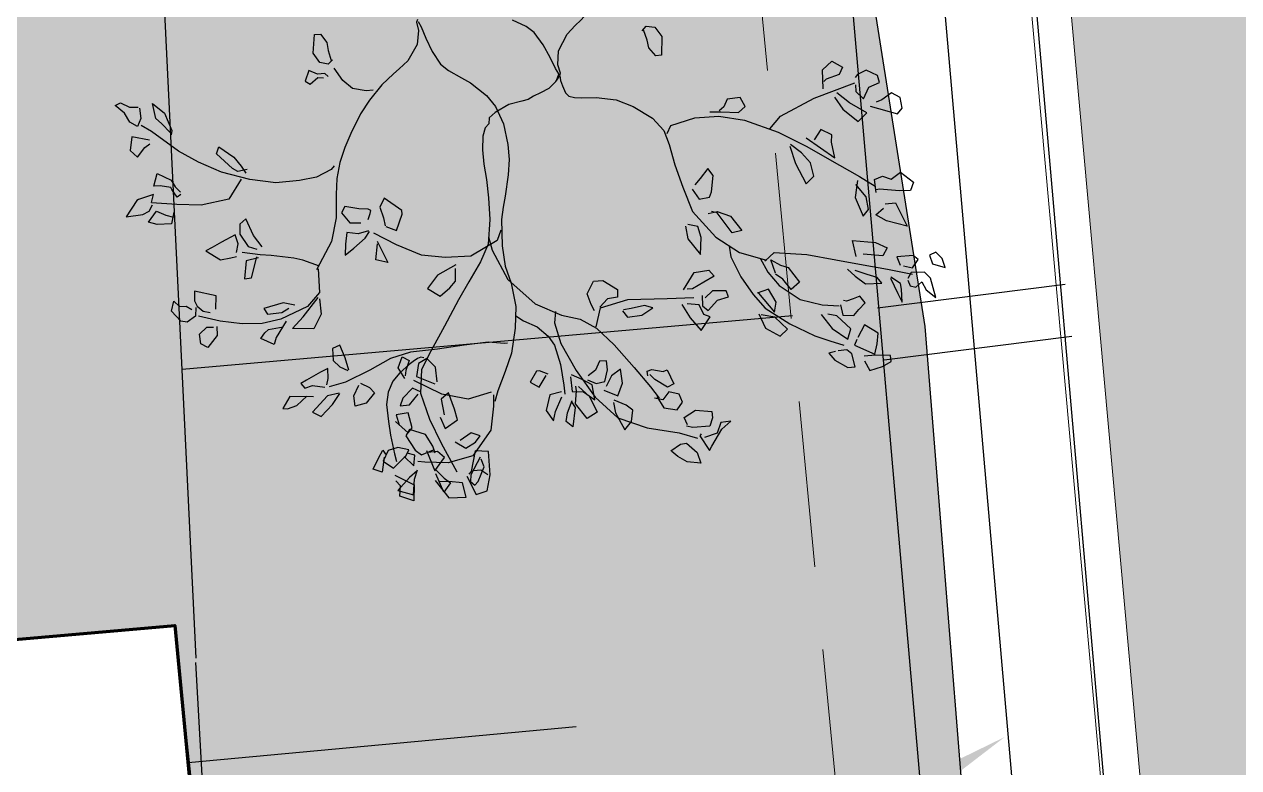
# Model space of a CAD drawing. Header units: millimetres. Extents: x 5637 to 6048, y 3385 to 3927.
# Drawn here: x 5695.834 to 5700.475, y 3706.274 to 3709.114 of the extents above; entities that cross this region are included whole.
import ezdxf

# ---------------------------------------------------------------- set-up
doc = ezdxf.new("R2010")
doc.units = ezdxf.units.MM
doc.linetypes.add('HIDDEN', pattern=[9.525, 6.35, -3.175])
doc.layers.add('dr', color=7, linetype='Continuous', lineweight=30, true_color=0x424d8a)
for name, color, linetype, lineweight in [('ground 1', 7, 'Continuous', 30), ('hatch', 253, 'Continuous', 13), ('project gr', 250, 'Continuous', 30), ('trees new', 7, 'Continuous', 20), ('wall', 7, 'Continuous', 80)]:
    doc.layers.add(name, color=color, linetype=linetype, lineweight=lineweight)
doc.layers.add('plants1', color=7, linetype='Continuous', true_color=0x89ee5d)
pattern_1 = [(45, (2816.3681, -1263.7476), (-0.70710678, 0.70710678), [])]

# ---------------------------------------------------------------- blocks, each defined once
blk = doc.blocks.new('0124')
at = {"color": 92, "linetype": 'Continuous'}
for p, q in [((2622.7052, 4778.3133), (2622.7116, 4778.4028)), ((2622.7116, 4778.4028), (2622.7393, 4778.4042)), ((2622.7393, 4778.4042), (2622.7708, 4778.364)), ((2624.2768, 4778.4205), (2624.2961, 4778.4422)), ((2624.2997, 4778.3758), (2624.2827, 4778.424)), ((2624.2961, 4778.4422), (2624.3373, 4778.4367)), ((2624.3373, 4778.4367), (2624.3707, 4778.3929)), ((2622.7708, 4778.364), (2622.777, 4778.3266)), ((2624.3079, 4778.3388), (2624.2997, 4778.3758)), ((2624.3707, 4778.3929), (2624.3692, 4778.3033)), ((2622.7361, 4778.2678), (2622.7052, 4778.3133)), ((2622.777, 4778.3266), (2622.7913, 4778.2775)), ((2624.3416, 4778.3003), (2624.3079, 4778.3388)), ((2624.3692, 4778.3033), (2624.3416, 4778.3003)), ((2622.6834, 4778.2302), (2622.6662, 4778.1787)), ((2622.7251, 4778.2132), (2622.6834, 4778.2302)), ((2622.777, 4778.2601), (2622.7361, 4778.2678)), ((2622.7974, 4778.2807), (2622.777, 4778.2601)), ((2625.138, 4778.2338), (2625.182, 4778.2754)), ((2625.1411, 4778.1424), (2625.138, 4778.2338)), ((2625.182, 4778.2754), (2625.2341, 4778.2457)), ((2625.2341, 4778.2457), (2625.2179, 4778.2109)), ((2625.3467, 4778.2323), (2625.3048, 4778.2111)), ((2625.401, 4778.207), (2625.3467, 4778.2323)), ((2622.6662, 4778.1787), (2622.6911, 4778.1644)), ((2622.6911, 4778.1644), (2622.7271, 4778.197)), ((2622.7607, 4778.2168), (2622.7251, 4778.2132)), ((2622.7271, 4778.197), (2622.7544, 4778.1954)), ((2622.7761, 4778.2021), (2622.7607, 4778.2168)), ((2625.1552, 4778.1887), (2625.1441, 4778.178)), ((2625.2179, 4778.2109), (2625.1552, 4778.1887)), ((2625.3048, 4778.2111), (2625.2936, 4778.1966)), ((2625.3589, 4778.1501), (2625.4094, 4778.173)), ((2625.4094, 4778.173), (2625.401, 4778.207)), ((2625.2666, 4778.0757), (2625.2061, 4778.1233)), ((2625.2953, 4778.1615), (2625.2972, 4778.1302)), ((2625.2972, 4778.1302), (2625.333, 4778.0954)), ((2625.333, 4778.0954), (2625.3589, 4778.1501)), ((2625.4679, 4778.124), (2625.4215, 4778.0909)), ((2625.5091, 4778.101), (2625.4679, 4778.124)), ((2621.7588, 4778.0634), (2621.7849, 4778.0765)), ((2621.804, 4778.0269), (2621.7588, 4778.0634)), ((2621.7849, 4778.0765), (2621.8271, 4778.0549)), ((2621.8271, 4778.0549), (2621.8689, 4778.0555)), ((2621.9373, 4778.0721), (2621.9948, 4778.0266)), ((2621.9538, 4778.0007), (2621.9373, 4778.0721)), ((2624.6665, 4778.0568), (2624.6437, 4778.0384)), ((2624.6829, 4778.0939), (2624.6665, 4778.0568)), ((2624.7438, 4778.1018), (2624.6829, 4778.0939)), ((2624.7367, 4778.0299), (2624.7687, 4778.0585)), ((2624.7687, 4778.0585), (2624.7438, 4778.1018)), ((2625.1946, 4778.1035), (2625.2346, 4778.0456)), ((2625.3489, 4778.0275), (2625.2666, 4778.0757)), ((2625.3659, 4778.0607), (2625.496, 4778.0227)), ((2625.4215, 4778.0909), (2625.3944, 4778.0796)), ((2625.5184, 4778.0503), (2625.5091, 4778.101)), ((2621.8285, 4777.9836), (2621.804, 4778.0269)), ((2621.8817, 4778.0013), (2621.8659, 4777.9626)), ((2621.8759, 4778.0501), (2621.8817, 4778.0013)), ((2621.9806, 4777.977), (2621.9538, 4778.0007)), ((2621.9948, 4778.0266), (2622.0299, 4777.9431)), ((2624.5999, 4778.0334), (2624.6519, 4778.0334)), ((2624.6519, 4778.0334), (2624.7367, 4778.0299)), ((2625.2346, 4778.0456), (2625.3087, 4777.9872)), ((2625.3087, 4777.9872), (2625.3489, 4778.0275)), ((2625.496, 4778.0227), (2625.5184, 4778.0503)), ((2621.8659, 4777.9626), (2621.8285, 4777.9836)), ((2622.0239, 4777.9323), (2621.9806, 4777.977)), ((2622.0299, 4777.9431), (2622.0257, 4777.923)), ((2625.1298, 4777.949), (2625.0976, 4777.9)), ((2625.1821, 4777.9232), (2625.1298, 4777.949)), ((2621.8385, 4777.9137), (2621.8311, 4777.8481)), ((2621.9231, 4777.898), (2621.8385, 4777.9137)), ((2621.9002, 4777.8631), (2621.9248, 4777.8794)), ((2625.0594, 4777.9091), (2625.1964, 4777.8128)), ((2625.181, 4777.8875), (2625.1821, 4777.9232)), ((2625.1964, 4777.8128), (2625.181, 4777.8875)), ((2621.8311, 4777.8481), (2621.8655, 4777.8166)), ((2621.8655, 4777.8166), (2621.9002, 4777.8631)), ((2622.2432, 4777.8325), (2622.2546, 4777.8663)), ((2622.3196, 4777.7618), (2622.2432, 4777.8325)), ((2622.2546, 4777.8663), (2622.325, 4777.817)), ((2624.9815, 4777.8695), (2625.0088, 4777.7865)), ((2625.0372, 4777.8366), (2624.9848, 4777.8769)), ((2625.0808, 4777.7899), (2625.0372, 4777.8366)), ((2622.3446, 4777.7475), (2622.3196, 4777.7618)), ((2622.325, 4777.817), (2622.3609, 4777.774)), ((2622.3609, 4777.774), (2622.3827, 4777.7401)), ((2622.8043, 4777.7751), (2622.7909, 4777.7575)), ((2624.5897, 4777.7616), (2624.5539, 4777.715)), ((2624.6161, 4777.7296), (2624.5897, 4777.7616)), ((2625.0088, 4777.7865), (2625.0606, 4777.6884)), ((2625.0968, 4777.7258), (2625.0808, 4777.7899)), ((2621.9428, 4777.6786), (2621.96, 4777.7378)), ((2621.96, 4777.7378), (2622.0266, 4777.7058)), ((2622.0266, 4777.7058), (2622.0458, 4777.6746)), ((2622.3894, 4777.7577), (2622.3446, 4777.7475)), ((2624.5539, 4777.715), (2624.5275, 4777.6839)), ((2624.6068, 4777.6511), (2624.6161, 4777.7296)), ((2625.0606, 4777.6884), (2625.0968, 4777.7258)), ((2625.3044, 4777.7045), (2625.294, 4777.6237)), ((2625.386, 4777.7096), (2625.4237, 4777.7249)), ((2625.3937, 4777.6475), (2625.386, 4777.7096)), ((2625.4237, 4777.7249), (2625.4664, 4777.711)), ((2625.4664, 4777.711), (2625.5108, 4777.7441)), ((2625.5108, 4777.7441), (2625.5723, 4777.6972)), ((2621.9733, 4777.6798), (2621.9428, 4777.6786)), ((2622.0245, 4777.6709), (2621.9733, 4777.6798)), ((2622.0292, 4777.6619), (2622.0245, 4777.6709)), ((2622.0543, 4777.6247), (2622.0292, 4777.6619)), ((2622.0458, 4777.6746), (2622.0714, 4777.6495)), ((2624.515, 4777.6641), (2624.549, 4777.6164)), ((2624.5987, 4777.6257), (2624.6068, 4777.6511)), ((2625.3471, 4777.6267), (2625.2976, 4777.6851)), ((2625.4107, 4777.664), (2625.3935, 4777.6605)), ((2625.5057, 4777.6562), (2625.4107, 4777.664)), ((2625.5577, 4777.6577), (2625.5057, 4777.6562)), ((2625.5723, 4777.6972), (2625.5577, 4777.6577)), ((2621.8618, 4777.6091), (2621.8112, 4777.5316)), ((2621.8709, 4777.6142), (2621.8618, 4777.6091)), ((2621.9419, 4777.6375), (2621.8709, 4777.6142)), ((2621.9205, 4777.5581), (2621.9373, 4777.5891)), ((2621.932, 4777.6004), (2621.9419, 4777.6375)), ((2622.072, 4777.6379), (2622.0543, 4777.6247)), ((2623.0441, 4777.6212), (2623.023, 4777.5778)), ((2623.1285, 4777.5619), (2623.0441, 4777.6212)), ((2624.549, 4777.6164), (2624.5987, 4777.6257)), ((2625.294, 4777.6237), (2625.3322, 4777.534)), ((2625.3577, 4777.5667), (2625.3471, 4777.6267)), ((2625.4368, 4777.594), (2625.4862, 4777.5987)), ((2625.4862, 4777.5987), (2625.5421, 4777.4874)), ((2621.8112, 4777.5316), (2621.8913, 4777.5431)), ((2621.8913, 4777.5431), (2621.9205, 4777.5581)), ((2621.9183, 4777.5056), (2621.9557, 4777.5587)), ((2621.9557, 4777.5587), (2622.001, 4777.5398)), ((2622.001, 4777.5398), (2622.0379, 4777.5302)), ((2622.0386, 4777.5531), (2622.0276, 4777.4985)), ((2622.8562, 4777.5807), (2622.8395, 4777.5505)), ((2622.8395, 4777.5505), (2622.8797, 4777.5031)), ((2622.9233, 4777.5692), (2622.8562, 4777.5807)), ((2622.9678, 4777.568), (2622.9233, 4777.5692)), ((2622.9804, 4777.562), (2622.9678, 4777.568)), ((2622.9678, 4777.5183), (2622.9778, 4777.5478)), ((2622.9778, 4777.5478), (2622.9804, 4777.562)), ((2623.023, 4777.5778), (2623.04, 4777.5269)), ((2623.1024, 4777.4663), (2623.1303, 4777.5449)), ((2623.1303, 4777.5449), (2623.1285, 4777.5619)), ((2624.5913, 4777.5478), (2624.6353, 4777.5566)), ((2624.6349, 4777.5498), (2624.6079, 4777.5567)), ((2624.7059, 4777.4558), (2624.6349, 4777.5498)), ((2624.6353, 4777.5566), (2624.6983, 4777.5354)), ((2624.6983, 4777.5354), (2624.7529, 4777.4668)), ((2625.3322, 4777.534), (2625.3577, 4777.5667)), ((2625.3931, 4777.5418), (2625.4289, 4777.5724)), ((2625.4443, 4777.5122), (2625.3931, 4777.5418)), ((2621.9588, 4777.4941), (2621.9183, 4777.5056)), ((2622.0276, 4777.4985), (2621.9588, 4777.4941)), ((2622.3825, 4777.5216), (2622.3539, 4777.4958)), ((2622.3539, 4777.4958), (2622.3552, 4777.449)), ((2622.4189, 4777.4417), (2622.3825, 4777.5216)), ((2622.8797, 4777.5031), (2622.9318, 4777.5025)), ((2623.04, 4777.5269), (2623.0488, 4777.4877)), ((2623.0523, 4777.485), (2623.1024, 4777.4663)), ((2624.4828, 4777.4864), (2624.4944, 4777.4256)), ((2624.5423, 4777.4845), (2624.4947, 4777.4956)), ((2624.5581, 4777.4326), (2624.5423, 4777.4845)), ((2625.5421, 4777.4874), (2625.4443, 4777.5122)), ((2622.332, 4777.4455), (2622.2673, 4777.4108)), ((2622.3471, 4777.4025), (2622.332, 4777.4455)), ((2622.3552, 4777.449), (2622.394, 4777.3895)), ((2622.4613, 4777.3887), (2622.4189, 4777.4417)), ((2622.8659, 4777.4573), (2622.8586, 4777.4016)), ((2622.9201, 4777.4496), (2622.8659, 4777.4573)), ((2622.8992, 4777.3824), (2622.953, 4777.4298)), ((2622.9683, 4777.4648), (2622.9201, 4777.4496)), ((2622.953, 4777.4298), (2622.9736, 4777.4611)), ((2623.1021, 4777.397), (2622.9947, 4777.454)), ((2623.0101, 4777.4149), (2623.0622, 4777.3134)), ((2623.583, 4777.4189), (2623.4577, 4777.3438)), ((2623.601, 4777.468), (2623.583, 4777.4189)), ((2624.4944, 4777.4256), (2624.5543, 4777.3521)), ((2624.5543, 4777.3521), (2624.5581, 4777.4326)), ((2624.7529, 4777.4668), (2624.7059, 4777.4558)), ((2625.2811, 4777.4191), (2625.391, 4777.4081)), ((2625.2983, 4777.3427), (2625.2811, 4777.4191)), ((2622.2226, 4777.3854), (2622.1924, 4777.3697)), ((2622.1924, 4777.3697), (2622.2614, 4777.3259)), ((2622.2673, 4777.4108), (2622.2226, 4777.3854)), ((2622.3386, 4777.3615), (2622.3471, 4777.4025)), ((2622.394, 4777.3895), (2622.4353, 4777.3772)), ((2622.8586, 4777.4016), (2622.8583, 4777.3489)), ((2622.8583, 4777.3489), (2622.8992, 4777.3824)), ((2623.0038, 4777.3262), (2623.0126, 4777.4031)), ((2623.2219, 4777.3487), (2623.1021, 4777.397)), ((2625.391, 4777.4081), (2625.4471, 4777.3835)), ((2625.4471, 4777.3835), (2625.426, 4777.3444)), ((2625.6793, 4777.3622), (2625.6482, 4777.3481)), ((2625.7096, 4777.3323), (2625.6793, 4777.3622)), ((2622.2614, 4777.3259), (2622.311, 4777.3363)), ((2622.311, 4777.3363), (2622.3382, 4777.3416)), ((2622.3852, 4777.321), (2622.3764, 4777.2349)), ((2622.4438, 4777.3349), (2622.3852, 4777.321)), ((2622.4103, 4777.2409), (2622.4359, 4777.3404)), ((2623.0622, 4777.3134), (2623.0038, 4777.3262)), ((2623.3346, 4777.3377), (2623.2219, 4777.3487)), ((2623.3856, 4777.3026), (2623.2993, 4777.2535)), ((2623.4577, 4777.3438), (2623.3346, 4777.3377)), ((2624.8911, 4777.3263), (2624.9368, 4777.3)), ((2624.9138, 4777.2626), (2624.8911, 4777.3263)), ((2624.9368, 4777.3), (2624.9739, 4777.2887)), ((2625.426, 4777.3444), (2625.332, 4777.3537)), ((2625.5706, 4777.3466), (2625.4928, 4777.3397)), ((2625.4928, 4777.3397), (2625.5094, 4777.3007)), ((2625.5253, 4777.2982), (2625.5672, 4777.2882)), ((2625.5672, 4777.2882), (2625.5941, 4777.3269)), ((2625.5941, 4777.3269), (2625.5706, 4777.3466)), ((2625.6482, 4777.3481), (2625.6628, 4777.3077)), ((2625.6637, 4777.3069), (2625.7242, 4777.2896)), ((2625.7242, 4777.2896), (2625.7096, 4777.3323)), ((2622.3764, 4777.2349), (2622.4103, 4777.2409)), ((2623.2993, 4777.2535), (2623.2511, 4777.1887)), ((2623.3843, 4777.2248), (2623.3854, 4777.2842)), ((2624.4745, 4777.1826), (2624.5246, 4777.2649)), ((2624.5246, 4777.2649), (2624.5953, 4777.2767)), ((2624.621, 4777.2478), (2624.5702, 4777.2196)), ((2624.5953, 4777.2767), (2624.621, 4777.2478)), ((2624.949, 4777.2339), (2624.9135, 4777.258)), ((2624.9739, 4777.2887), (2625.0274, 4777.2187)), ((2625.2579, 4777.282), (2625.2937, 4777.2487)), ((2625.2937, 4777.2487), (2625.3425, 4777.2108)), ((2625.3509, 4777.256), (2625.2943, 4777.2745)), ((2625.3982, 4777.2418), (2625.3509, 4777.256)), ((2625.4212, 4777.2146), (2625.3982, 4777.2418)), ((2625.5108, 4777.2124), (2625.4635, 4777.244)), ((2625.5621, 4777.2649), (2625.5453, 4777.2362)), ((2625.6255, 4777.2665), (2625.5621, 4777.2649)), ((2625.6532, 4777.239), (2625.6255, 4777.2665)), ((2625.6789, 4777.1462), (2625.6532, 4777.239)), ((2623.2511, 4777.1887), (2623.3115, 4777.152)), ((2623.3115, 4777.152), (2623.3578, 4777.1919)), ((2623.3578, 4777.1919), (2623.3843, 4777.2248)), ((2624.0132, 4777.1632), (2624.0432, 4777.2239)), ((2624.0432, 4777.2239), (2624.0878, 4777.2266)), ((2624.0878, 4777.2266), (2624.1591, 4777.1851)), ((2624.1591, 4777.1851), (2624.1578, 4777.1479)), ((2624.5163, 4777.187), (2624.4916, 4777.1854)), ((2624.5702, 4777.2196), (2624.5163, 4777.187)), ((2624.88, 4777.1862), (2624.826, 4777.1666)), ((2624.916, 4777.1232), (2624.88, 4777.1862)), ((2624.9885, 4777.1837), (2624.949, 4777.2339)), ((2625.0274, 4777.2187), (2624.9885, 4777.1837)), ((2625.3425, 4777.2108), (2625.4212, 4777.2146)), ((2625.4632, 4777.238), (2625.4977, 4777.1652)), ((2625.5158, 4777.1854), (2625.5108, 4777.2124)), ((2625.5189, 4777.1244), (2625.5158, 4777.1854)), ((2625.5449, 4777.2294), (2625.5565, 4777.2013)), ((2625.5565, 4777.2013), (2625.5835, 4777.1952)), ((2625.5835, 4777.1952), (2625.6125, 4777.2216)), ((2625.6125, 4777.2216), (2625.6329, 4777.1832)), ((2625.6329, 4777.1832), (2625.6789, 4777.1462)), ((2622.0276, 4777.0812), (2622.0395, 4777.128)), ((2622.0395, 4777.128), (2622.0661, 4777.1028)), ((2622.1371, 4777.1757), (2622.1376, 4777.1306)), ((2622.2418, 4777.1539), (2622.1371, 4777.1757)), ((2622.1376, 4777.1306), (2622.1499, 4777.1047)), ((2622.2394, 4777.0907), (2622.2418, 4777.1539)), ((2622.7355, 4777.1704), (2622.6776, 4777.104)), ((2622.7349, 4777.1405), (2622.7426, 4777.0663)), ((2624.033, 4777.1134), (2624.0132, 4777.1632)), ((2624.1111, 4777.14), (2624.0738, 4777.1004)), ((2624.1578, 4777.1479), (2624.1111, 4777.14)), ((2624.5636, 4777.1561), (2624.5645, 4777.1058)), ((2624.6121, 4777.1776), (2624.5781, 4777.1446)), ((2624.5915, 4777.0837), (2624.6369, 4777.1328)), ((2624.6773, 4777.1776), (2624.6121, 4777.1776)), ((2624.6369, 4777.1328), (2624.6889, 4777.1495)), ((2624.6889, 4777.1495), (2624.6773, 4777.1776)), ((2624.8317, 4777.167), (2624.9085, 4777.0765)), ((2624.9085, 4777.0765), (2624.916, 4777.1232)), ((2625.2518, 4777.1294), (2625.2378, 4777.1318)), ((2625.2836, 4777.1397), (2625.2518, 4777.1294)), ((2625.3155, 4777.1523), (2625.2836, 4777.1397)), ((2625.342, 4777.1203), (2625.3155, 4777.1523)), ((2625.4977, 4777.1652), (2625.5189, 4777.1244)), ((2622.0733, 4777.0324), (2622.0276, 4777.0812)), ((2622.0661, 4777.1028), (2622.0976, 4777.1046)), ((2622.0976, 4777.1046), (2622.1244, 4777.0893)), ((2622.1444, 4777.0985), (2622.1425, 4777.0567)), ((2622.1499, 4777.1047), (2622.1795, 4777.0815)), ((2622.1795, 4777.0815), (2622.2119, 4777.0747)), ((2622.5609, 4777.1213), (2622.4686, 4777.0944)), ((2622.4686, 4777.0944), (2622.4864, 4777.0672)), ((2622.4864, 4777.0672), (2622.5556, 4777.0746)), ((2622.5556, 4777.0746), (2622.5883, 4777.0953)), ((2622.7426, 4777.0663), (2622.7072, 4776.9969)), ((2624.0491, 4777.0828), (2624.033, 4777.1134)), ((2624.1824, 4777.0833), (2624.207, 4777.0515)), ((2624.2245, 4777.093), (2624.1873, 4777.0869)), ((2624.2868, 4777.1076), (2624.2245, 4777.093)), ((2624.2746, 4777.0612), (2624.3277, 4777.0969)), ((2624.3277, 4777.0969), (2624.2868, 4777.1076)), ((2624.4666, 4777.1123), (2624.5063, 4777.0491)), ((2624.5487, 4777.1113), (2624.4914, 4777.1162)), ((2624.5705, 4777.0644), (2624.5487, 4777.1113)), ((2624.5645, 4777.1058), (2624.5915, 4777.0837)), ((2624.8344, 4777.0687), (2624.8653, 4776.9999)), ((2625.1318, 4777.0649), (2625.1836, 4776.998)), ((2625.2061, 4777.0591), (2625.1631, 4777.0669)), ((2625.2233, 4777.1106), (2625.2355, 4777.0619)), ((2625.2874, 4777.0604), (2625.3109, 4777.0894)), ((2625.3109, 4777.0894), (2625.342, 4777.1203)), ((2622.1033, 4777.029), (2622.0733, 4777.0324)), ((2622.1425, 4777.0567), (2622.1033, 4777.029)), ((2622.2452, 4777.0083), (2622.2459, 4776.9646)), ((2622.5765, 4777.0332), (2622.5287, 4776.9553)), ((2622.6067, 4776.9984), (2622.6567, 4777.0539)), ((2624.207, 4777.0515), (2624.2746, 4777.0612)), ((2624.5063, 4777.0491), (2624.5576, 4776.9883)), ((2624.5576, 4776.9883), (2624.602, 4777.0534)), ((2624.602, 4777.0534), (2624.5705, 4777.0644)), ((2624.91, 4777.0529), (2624.8454, 4777.0635)), ((2624.9699, 4776.9953), (2624.91, 4777.0529)), ((2625.2732, 4776.9958), (2625.2061, 4777.0591)), ((2625.2355, 4777.0619), (2625.2874, 4777.0604)), ((2625.3387, 4777.0163), (2625.3068, 4776.955)), ((2625.4034, 4776.976), (2625.3387, 4777.0163)), ((2622.1622, 4776.9718), (2622.1972, 4777.0038)), ((2622.1683, 4776.9245), (2622.1622, 4776.9718)), ((2622.1972, 4777.0038), (2622.2287, 4777.0048)), ((2622.2459, 4776.9646), (2622.2014, 4776.907)), ((2622.4541, 4776.9508), (2622.4733, 4776.9769)), ((2622.5192, 4776.922), (2622.4541, 4776.9508)), ((2622.4733, 4776.9769), (2622.4913, 4776.994)), ((2622.4913, 4776.994), (2622.5611, 4777.0067)), ((2622.5287, 4776.9553), (2622.5192, 4776.922)), ((2622.7072, 4776.9969), (2622.6067, 4776.9984)), ((2624.8653, 4776.9999), (2624.9358, 4776.9608)), ((2624.9358, 4776.9608), (2624.9699, 4776.9953)), ((2625.1836, 4776.998), (2625.2591, 4776.9472)), ((2625.2591, 4776.9472), (2625.2732, 4776.9958)), ((2625.3986, 4776.9253), (2625.4034, 4776.976)), ((2622.2014, 4776.907), (2622.1683, 4776.9245)), ((2622.8321, 4776.9185), (2622.7971, 4776.9034)), ((2622.7971, 4776.9034), (2622.8009, 4776.8448)), ((2622.8583, 4776.8574), (2622.8321, 4776.9185)), ((2623.6334, 4776.9275), (2623.6181, 4776.9265)), ((2625.2542, 4776.8965), (2625.2133, 4776.8913)), ((2625.2776, 4776.8769), (2625.2542, 4776.8965)), ((2625.3015, 4776.9462), (2625.2914, 4776.9179)), ((2625.2914, 4776.9179), (2625.3881, 4776.8757)), ((2625.3881, 4776.8757), (2625.3986, 4776.9253)), ((2622.8009, 4776.8448), (2622.8316, 4776.8146)), ((2622.8745, 4776.799), (2622.8583, 4776.8574)), ((2623.1112, 4776.8102), (2623.1305, 4776.8631)), ((2623.1305, 4776.8631), (2623.1636, 4776.8456)), ((2623.1636, 4776.8456), (2623.1468, 4776.7978)), ((2623.2482, 4776.8543), (2623.2075, 4776.8306)), ((2623.2891, 4776.8137), (2623.2482, 4776.8543)), ((2624.0718, 4776.8418), (2624.0542, 4776.7995)), ((2624.106, 4776.8444), (2624.0718, 4776.8418)), ((2624.111, 4776.8007), (2624.106, 4776.8444)), ((2625.1999, 4776.889), (2625.1673, 4776.881)), ((2625.1673, 4776.881), (2625.1974, 4776.8466)), ((2625.1974, 4776.8466), (2625.2587, 4776.8125)), ((2625.2938, 4776.8143), (2625.2776, 4776.8769)), ((2625.3916, 4776.8709), (2625.3365, 4776.8658)), ((2625.339, 4776.8444), (2625.3637, 4776.798)), ((2625.4624, 4776.8698), (2625.3916, 4776.8709)), ((2625.4243, 4776.8165), (2625.4654, 4776.8408)), ((2625.4654, 4776.8408), (2625.4624, 4776.8698)), ((2622.7405, 4776.7898), (2622.6725, 4776.7509)), ((2622.7748, 4776.8073), (2622.7405, 4776.7898)), ((2622.7769, 4776.7589), (2622.7748, 4776.8073)), ((2622.8316, 4776.8146), (2622.8705, 4776.7972)), ((2623.1425, 4776.7601), (2623.1112, 4776.8102)), ((2623.1468, 4776.7978), (2623.1447, 4776.7713)), ((2623.2075, 4776.8306), (2623.1986, 4776.769)), ((2623.2964, 4776.7441), (2623.2891, 4776.8137)), ((2623.771, 4776.794), (2623.7413, 4776.7415)), ((2623.7854, 4776.7954), (2623.771, 4776.794)), ((2623.8273, 4776.7799), (2623.7854, 4776.7954)), ((2623.9896, 4776.7545), (2623.938, 4776.7765)), ((2624.0542, 4776.7995), (2624.0186, 4776.7719)), ((2624.0983, 4776.7452), (2624.111, 4776.8007)), ((2624.1735, 4776.8039), (2624.1301, 4776.7715)), ((2624.1819, 4776.7365), (2624.1735, 4776.8039)), ((2624.2996, 4776.795), (2624.3218, 4776.8021)), ((2624.3039, 4776.7719), (2624.2996, 4776.795)), ((2624.337, 4776.7548), (2624.3129, 4776.779)), ((2624.3218, 4776.8021), (2624.3769, 4776.792)), ((2624.3769, 4776.792), (2624.3963, 4776.8)), ((2624.3963, 4776.8), (2624.4274, 4776.7342)), ((2625.2587, 4776.8125), (2625.2938, 4776.8143)), ((2625.3637, 4776.798), (2625.4243, 4776.8165)), ((2622.6725, 4776.7509), (2622.6451, 4776.7357)), ((2622.6451, 4776.7357), (2622.6644, 4776.7136)), ((2622.6644, 4776.7136), (2622.7019, 4776.7254)), ((2622.7019, 4776.7254), (2622.7608, 4776.7179)), ((2622.7706, 4776.729), (2622.7769, 4776.7589)), ((2622.8986, 4776.677), (2622.9224, 4776.7278)), ((2622.931, 4776.7368), (2622.9743, 4776.7165)), ((2623.1986, 4776.769), (2623.2856, 4776.7331)), ((2623.7413, 4776.7415), (2623.7842, 4776.7183)), ((2623.7842, 4776.7183), (2623.8181, 4776.7741)), ((2623.9341, 4776.767), (2623.9423, 4776.6972)), ((2623.9624, 4776.6999), (2623.959, 4776.7229)), ((2623.9722, 4776.7214), (2624.0251, 4776.6734)), ((2624.0379, 4776.7284), (2623.9896, 4776.7545)), ((2624.0156, 4776.7523), (2624.0562, 4776.7362)), ((2624.0498, 4776.6582), (2624.0379, 4776.7284)), ((2624.0562, 4776.7362), (2624.0983, 4776.7452)), ((2624.1301, 4776.7715), (2624.1045, 4776.7212)), ((2624.1604, 4776.6761), (2624.1819, 4776.7365)), ((2624.3972, 4776.7185), (2624.337, 4776.7548)), ((2624.4274, 4776.7342), (2624.3972, 4776.7185)), ((2622.5925, 4776.6737), (2622.5603, 4776.6162)), ((2622.7071, 4776.6713), (2622.5925, 4776.6737)), ((2622.6274, 4776.6299), (2622.6751, 4776.6742)), ((2622.7732, 4776.6768), (2622.7017, 4776.5985)), ((2622.8296, 4776.6887), (2622.7732, 4776.6768)), ((2622.797, 4776.6358), (2622.8323, 4776.6869)), ((2622.9052, 4776.6266), (2622.8986, 4776.677)), ((2622.9978, 4776.6902), (2622.9582, 4776.6419)), ((2622.9743, 4776.7165), (2622.9978, 4776.6902)), ((2623.1327, 4776.6656), (2623.1209, 4776.6288)), ((2623.1788, 4776.7124), (2623.1327, 4776.6656)), ((2623.165, 4776.6329), (2623.206, 4776.684)), ((2623.2214, 4776.6945), (2623.1788, 4776.7124)), ((2623.3505, 4776.6901), (2623.3157, 4776.6602)), ((2623.3157, 4776.6602), (2623.3302, 4776.5856)), ((2623.38, 4776.6131), (2623.3505, 4776.6901)), ((2623.836, 4776.6811), (2623.8171, 4776.6068)), ((2623.8909, 4776.6962), (2623.836, 4776.6811)), ((2623.8621, 4776.6017), (2623.8928, 4776.6715)), ((2623.9423, 4776.6972), (2623.9961, 4776.6949)), ((2623.9578, 4776.6378), (2623.9624, 4776.6999)), ((2623.9961, 4776.6949), (2624.0498, 4776.6582)), ((2624.0251, 4776.6734), (2624.0614, 4776.599)), ((2624.0931, 4776.7044), (2624.1604, 4776.6761)), ((2624.3747, 4776.6575), (2624.3346, 4776.6659)), ((2624.3463, 4776.6728), (2624.3801, 4776.6199)), ((2624.4034, 4776.6953), (2624.3747, 4776.6575)), ((2624.4528, 4776.6848), (2624.4034, 4776.6953)), ((2624.4686, 4776.6466), (2624.4528, 4776.6848)), ((2622.5603, 4776.6162), (2622.5829, 4776.6144)), ((2622.5829, 4776.6144), (2622.6274, 4776.6299)), ((2622.743, 4776.5785), (2622.797, 4776.6358)), ((2622.9582, 4776.6419), (2622.9052, 4776.6266)), ((2623.1209, 4776.6288), (2623.165, 4776.6329)), ((2623.395, 4776.5612), (2623.38, 4776.6131)), ((2623.8171, 4776.6068), (2623.8523, 4776.5577)), ((2623.8523, 4776.5577), (2623.8621, 4776.6017)), ((2623.9203, 4776.5958), (2623.942, 4776.6537)), ((2623.9385, 4776.648), (2623.9563, 4776.6207)), ((2623.9563, 4776.6207), (2623.9449, 4776.5288)), ((2624.0143, 4776.569), (2623.9578, 4776.6378)), ((2624.1397, 4776.6454), (2624.149, 4776.5946)), ((2624.2004, 4776.6327), (2624.1422, 4776.6559)), ((2624.231, 4776.6073), (2624.2004, 4776.6327)), ((2624.2251, 4776.5544), (2624.231, 4776.6073)), ((2624.3801, 4776.6199), (2624.4428, 4776.6101)), ((2624.4428, 4776.6101), (2624.4686, 4776.6466)), ((2624.4774, 4776.5723), (2624.5305, 4776.608)), ((2624.5305, 4776.608), (2624.6086, 4776.6019)), ((2624.6086, 4776.6019), (2624.6125, 4776.5712)), ((2622.7017, 4776.5985), (2622.743, 4776.5785)), ((2623.0988, 4776.5543), (2623.159, 4776.5005)), ((2623.1588, 4776.5949), (2623.1007, 4776.5861)), ((2623.1007, 4776.5861), (2623.1148, 4776.5373)), ((2623.1782, 4776.523), (2623.1588, 4776.5949)), ((2623.3116, 4776.5745), (2623.3359, 4776.5206)), ((2623.3359, 4776.5206), (2623.395, 4776.5612)), ((2623.9126, 4776.5539), (2623.9203, 4776.5958)), ((2623.9449, 4776.5288), (2623.9126, 4776.5539)), ((2624.0614, 4776.599), (2624.0143, 4776.569)), ((2624.149, 4776.5946), (2624.1934, 4776.5137)), ((2624.1934, 4776.5137), (2624.2251, 4776.5544)), ((2624.4924, 4776.538), (2624.4774, 4776.5723)), ((2624.6125, 4776.5712), (2624.5997, 4776.5309)), ((2624.6528, 4776.5491), (2624.6346, 4776.4977)), ((2624.7004, 4776.5562), (2624.6528, 4776.5491)), ((2624.6575, 4776.5176), (2624.7004, 4776.5562)), ((2623.1649, 4776.5152), (2623.1473, 4776.4859)), ((2623.1473, 4776.4859), (2623.1917, 4776.4166)), ((2623.159, 4776.5005), (2623.1782, 4776.523)), ((2623.241, 4776.4913), (2623.1649, 4776.5152)), ((2623.2765, 4776.4368), (2623.241, 4776.4913)), ((2623.4594, 4776.4996), (2623.4063, 4776.464)), ((2623.5029, 4776.4849), (2623.4594, 4776.4996)), ((2623.4804, 4776.4558), (2623.5029, 4776.4849)), ((2624.5191, 4776.525), (2624.4883, 4776.5314)), ((2624.5997, 4776.5309), (2624.5191, 4776.525)), ((2624.5589, 4776.4953), (2624.5517, 4776.485)), ((2624.5517, 4776.485), (2624.5977, 4776.4162)), ((2624.6346, 4776.4977), (2624.5739, 4776.4769)), ((2624.6084, 4776.4368), (2624.6575, 4776.5176)), ((2623.1096, 4776.4298), (2623.0624, 4776.4153)), ((2623.1615, 4776.4185), (2623.1096, 4776.4298)), ((2623.2869, 4776.4027), (2623.2765, 4776.4368)), ((2623.3832, 4776.4569), (2623.4342, 4776.4258)), ((2623.4342, 4776.4258), (2623.4804, 4776.4558)), ((2624.4134, 4776.414), (2624.4597, 4776.4463)), ((2624.4597, 4776.4463), (2624.4882, 4776.45)), ((2624.4882, 4776.45), (2624.5395, 4776.4066)), ((2624.5977, 4776.4162), (2624.6084, 4776.4368)), ((2622.9919, 4776.3262), (2623.0168, 4776.3795)), ((2623.0168, 4776.3795), (2623.0378, 4776.4163)), ((2623.0435, 4776.3841), (2623.0345, 4776.3115)), ((2623.0378, 4776.4163), (2623.0509, 4776.3973)), ((2623.0624, 4776.4153), (2623.0386, 4776.3645)), ((2623.088, 4776.3314), (2623.1394, 4776.3828)), ((2623.1401, 4776.3875), (2623.1855, 4776.3415)), ((2623.144, 4776.3815), (2623.1615, 4776.4185)), ((2623.1904, 4776.3929), (2623.1532, 4776.402)), ((2623.1855, 4776.3415), (2623.1904, 4776.3929)), ((2623.1917, 4776.4166), (2623.2223, 4776.394)), ((2623.2223, 4776.394), (2623.2802, 4776.4188)), ((2623.2465, 4776.4147), (2623.2853, 4776.3181)), ((2623.2992, 4776.4109), (2623.2507, 4776.4054)), ((2623.2853, 4776.3181), (2623.3325, 4776.3823)), ((2623.3325, 4776.3823), (2623.2992, 4776.4109)), ((2623.5022, 4776.3843), (2623.4573, 4776.2985)), ((2623.478, 4776.4141), (2623.4599, 4776.3155)), ((2623.542, 4776.4111), (2623.478, 4776.4141)), ((2623.5216, 4776.3378), (2623.5067, 4776.3739)), ((2623.5506, 4776.2988), (2623.542, 4776.4111)), ((2624.4467, 4776.387), (2624.4178, 4776.41)), ((2624.4906, 4776.3616), (2624.4467, 4776.387)), ((2624.5395, 4776.4066), (2624.5573, 4776.3546)), ((2623.0345, 4776.3115), (2622.9919, 4776.3262)), ((2623.0386, 4776.3645), (2623.088, 4776.3314)), ((2623.2022, 4776.3176), (2623.1655, 4776.2866)), ((2623.1882, 4776.2779), (2623.2038, 4776.3228)), ((2623.2919, 4776.3211), (2623.3303, 4776.2839)), ((2623.4599, 4776.3155), (2623.4488, 4776.3032)), ((2623.4706, 4776.3202), (2623.5057, 4776.3235)), ((2623.4937, 4776.2676), (2623.5216, 4776.3378)), ((2623.5057, 4776.3235), (2623.5384, 4776.3003)), ((2624.5573, 4776.3546), (2624.4906, 4776.3616)), ((2623.0951, 4776.2981), (2623.1878, 4776.2508)), ((2623.1223, 4776.2463), (2623.0992, 4776.2712)), ((2623.1655, 4776.2866), (2623.1091, 4776.225)), ((2623.1835, 4776.2035), (2623.1882, 4776.2779)), ((2623.2873, 4776.2724), (2623.3533, 4776.1894)), ((2623.3292, 4776.216), (2623.29, 4776.3045)), ((2623.3532, 4776.2678), (2623.303, 4776.2654)), ((2623.36, 4776.2606), (2623.3292, 4776.216)), ((2623.3303, 4776.2839), (2623.36, 4776.2606)), ((2623.418, 4776.2617), (2623.3532, 4776.2678)), ((2623.4357, 4776.1922), (2623.418, 4776.2617)), ((2623.4387, 4776.2924), (2623.4827, 4776.2046)), ((2623.4573, 4776.2985), (2623.4556, 4776.2666)), ((2623.4556, 4776.2666), (2623.4774, 4776.2495)), ((2623.4774, 4776.2495), (2623.4937, 4776.2676)), ((2623.5358, 4776.2236), (2623.5506, 4776.2988)), ((2623.1091, 4776.225), (2623.1835, 4776.2035)), ((2623.1185, 4776.1978), (2623.1223, 4776.2463)), ((2623.1852, 4776.1749), (2623.1185, 4776.1978)), ((2623.1878, 4776.2508), (2623.1852, 4776.1749)), ((2623.4827, 4776.2046), (2623.5358, 4776.2236)), ((2623.3533, 4776.1894), (2623.4357, 4776.1922))]:
    blk.add_line(p, q, dxfattribs=at)
at = {"color": 33, "linetype": 'Continuous'}
for p, q in [((2622.847, 4778.1833), (2622.8052, 4778.2408)), ((2622.8929, 4778.1444), (2622.847, 4778.1833)), ((2622.9572, 4778.1333), (2622.8929, 4778.1444)), ((2622.9908, 4778.1371), (2622.9572, 4778.1333)), ((2624.5283, 4778.004), (2624.6422, 4778.0119)), ((2624.6422, 4778.0119), (2624.7649, 4777.9938)), ((2624.7649, 4777.9938), (2624.9259, 4777.9362)), ((2621.9317, 4777.9394), (2621.8836, 4777.9677)), ((2622.0614, 4777.8452), (2621.9317, 4777.9394)), ((2624.3954, 4777.9292), (2624.4138, 4777.9681)), ((2624.9259, 4777.9362), (2625.0636, 4777.8673)), ((2622.157, 4777.7923), (2622.0614, 4777.8452)), ((2625.0636, 4777.8673), (2625.1714, 4777.8055)), ((2625.1714, 4777.8055), (2625.314, 4777.7236)), ((2625.314, 4777.7236), (2625.3888, 4777.6783)), ((2623.5426, 4777.4358), (2623.5597, 4777.373)), ((2624.6917, 4777.3911), (2624.7001, 4777.3407)), ((2624.8624, 4777.3203), (2624.9073, 4777.3612)), ((2624.9073, 4777.3612), (2625.0636, 4777.3521)), ((2624.7001, 4777.3407), (2624.7474, 4777.2452)), ((2625.0636, 4777.3521), (2625.2019, 4777.3258)), ((2625.2019, 4777.3258), (2625.3319, 4777.3027)), ((2625.3319, 4777.3027), (2625.4488, 4777.2822)), ((2622.7283, 4777.2826), (2622.7355, 4777.1704)), ((2624.7474, 4777.2452), (2624.8067, 4777.1609)), ((2625.4488, 4777.2822), (2625.5682, 4777.2571)), ((2622.6567, 4777.0539), (2622.728, 4777.1466)), ((2624.8067, 4777.1609), (2624.8643, 4777.0948)), ((2622.6776, 4777.104), (2622.551, 4777.0426)), ((2622.6164, 4777.1089), (2622.5609, 4777.1213)), ((2624.8643, 4777.0948), (2624.9818, 4777.0207)), ((2622.2603, 4777.0328), (2622.1576, 4777.0564)), ((2622.3652, 4777.02), (2622.2603, 4777.0328)), ((2622.4603, 4777.0219), (2622.3652, 4777.02)), ((2622.551, 4777.0426), (2622.4603, 4777.0219)), ((2623.9797, 4777.0422), (2624.0575, 4777.0004)), ((2624.9818, 4777.0207), (2625.1012, 4776.9628)), ((2624.0575, 4777.0004), (2624.1426, 4776.9209)), ((2625.1012, 4776.9628), (2625.1736, 4776.9395)), ((2623.298, 4776.9), (2623.17, 4776.8845)), ((2623.4255, 4776.9193), (2623.298, 4776.9)), ((2623.5401, 4776.9336), (2623.4255, 4776.9193)), ((2623.6181, 4776.9265), (2623.5401, 4776.9336)), ((2623.8878, 4776.9258), (2623.9615, 4776.797)), ((2624.1426, 4776.9209), (2624.2383, 4776.8126)), ((2625.1736, 4776.9395), (2625.2404, 4776.9192)), ((2623.0744, 4776.8543), (2622.9752, 4776.7998)), ((2623.17, 4776.8845), (2623.0744, 4776.8543)), ((2622.9752, 4776.7998), (2622.8594, 4776.7418)), ((2623.9615, 4776.797), (2624.0523, 4776.6699)), ((2624.2383, 4776.8126), (2624.316, 4776.7199)), ((2622.8594, 4776.7418), (2622.7819, 4776.7196)), ((2624.316, 4776.7199), (2624.3572, 4776.6657)), ((2624.0523, 4776.6699), (2624.1599, 4776.5718)), ((2624.1599, 4776.5718), (2624.3007, 4776.5236)), ((2624.3007, 4776.5236), (2624.4533, 4776.4992)), ((2624.4533, 4776.4992), (2624.5406, 4776.4741))]:
    blk.add_line(p, q, dxfattribs=at)
at = {"color": 222, "linetype": 'Continuous', "lineweight": 30}
for p, q in [((2624.4138, 4777.9681), (2624.5283, 4778.004)), ((2622.2674, 4777.745), (2622.157, 4777.7923)), ((2622.402, 4777.7096), (2622.2674, 4777.745)), ((2622.5265, 4777.6945), (2622.402, 4777.7096)), ((2622.6398, 4777.7053), (2622.5265, 4777.6945)), ((2622.7214, 4777.7216), (2622.6398, 4777.7053)), ((2622.7909, 4777.7575), (2622.7214, 4777.7216)), ((2623.5597, 4777.373), (2623.6346, 4777.2323)), ((2623.6346, 4777.2323), (2623.7658, 4777.1165)), ((2623.7658, 4777.1165), (2623.8911, 4777.0619)), ((2623.8628, 4777.079), (2623.8578, 4777.0257)), ((2623.8578, 4777.0257), (2623.8878, 4776.9258)), ((2623.8911, 4777.0619), (2623.9797, 4777.0422))]:
    blk.add_line(p, q, dxfattribs=at)
for points in [[(2623.8783, 4778.2139), (2623.8628, 4778.2393), (2623.8375, 4778.2926), (2623.8033, 4778.3537), (2623.7605, 4778.4125), (2623.7215, 4778.4412), (2623.6572, 4778.4713)], [(2623.8825, 4778.2055), (2623.8861, 4778.218), (2623.8742, 4778.2568), (2623.8772, 4778.3239), (2623.9178, 4778.4042), (2623.957, 4778.4446), (2623.9831, 4778.4712), (2624.0346, 4778.5264), (2624.09, 4778.6022), (2624.1289, 4778.6699), (2624.1705, 4778.7665), (2624.1953, 4778.835), (2624.2147, 4778.9083), (2624.2258, 4778.984), (2624.2246, 4779.0604), (2624.2189, 4779.1725), (2624.2341, 4779.287), (2624.2979, 4779.425)], [(2623.2029, 4778.4738), (2623.1987, 4778.4615), (2623.2084, 4778.422), (2623.2017, 4778.3552), (2623.1568, 4778.2773), (2623.1154, 4778.2391), (2623.0879, 4778.2139), (2623.0335, 4778.1617), (2622.974, 4778.089), (2622.9314, 4778.0236), (2622.8846, 4777.9294), (2622.8561, 4777.8624), (2622.8326, 4777.7902), (2622.8175, 4777.7152), (2622.8145, 4777.6389), (2622.814, 4777.5266), (2622.7925, 4777.4131), (2622.7212, 4777.2788)], [(2623.8783, 4778.2139), (2623.875, 4778.2059), (2623.8639, 4778.1784), (2623.8307, 4778.144), (2623.7908, 4778.1236), (2623.7568, 4778.1083), (2623.7313, 4778.0926), (2623.7016, 4778.0843), (2623.6401, 4778.0679), (2623.5746, 4778.0291), (2623.5457, 4778.0035), (2623.5431, 4777.9764), (2623.5268, 4777.9565), (2623.516, 4777.9162), (2623.5131, 4777.8519), (2623.5204, 4777.7824), (2623.5322, 4777.7099), (2623.5422, 4777.6221), (2623.5493, 4777.5181), (2623.5406, 4777.4014), (2623.5044, 4777.3163), (2623.4478, 4777.2206), (2623.3993, 4777.1344), (2623.3315, 4777.0093), (2623.2668, 4776.8895), (2623.2229, 4776.8021), (2623.2182, 4776.6898), (2623.261, 4776.5655), (2623.3166, 4776.4505), (2623.3908, 4776.3135)], [(2623.8639, 4778.1784), (2623.8825, 4778.2055), (2623.8859, 4778.1826), (2623.8957, 4778.1565), (2623.9107, 4778.1229), (2623.9259, 4778.1075), (2623.9539, 4778.1013), (2623.986, 4778.1004), (2624.0569, 4778.1017), (2624.1526, 4778.0906), (2624.2339, 4778.0586), (2624.3261, 4778.0032), (2624.3802, 4777.9437), (2624.4047, 4777.8777), (2624.432, 4777.7798), (2624.4702, 4777.6731), (2624.5172, 4777.5567), (2624.629, 4777.4339), (2624.7419, 4777.3609), (2624.8702, 4777.3252)], [(2622.3603, 4777.7107), (2622.3021, 4777.616), (2622.1697, 4777.5872), (2622.0533, 4777.5905), (2621.9327, 4777.5987)]]:
    blk.add_lwpolyline(points, dxfattribs=at)
at = {"color": 33, "linetype": 'Continuous'}
for points in [[(2623.2067, 4778.4651), (2623.2208, 4778.4389), (2623.243, 4778.3843), (2623.2738, 4778.3215), (2623.3134, 4778.2603), (2623.3507, 4778.2296), (2623.4133, 4778.196), (2623.4562, 4778.172), (2623.5328, 4778.1112), (2623.5752, 4778.0589), (2623.6142, 4777.9759), (2623.6352, 4777.8768), (2623.6413, 4777.8058), (2623.6358, 4777.7325), (2623.6224, 4777.6308), (2623.6126, 4777.5781), (2623.6048, 4777.5187), (2623.6076, 4777.3933), (2623.6222, 4777.2958), (2623.6509, 4777.2149), (2623.6725, 4777.1038), (2623.6692, 4777.0001), (2623.6527, 4776.8806), (2623.6218, 4776.7928), (2623.5876, 4776.7009), (2623.5722, 4776.6488)], [(2624.8862, 4777.9522), (2624.937, 4778.0128), (2625.0988, 4778.0978), (2625.293, 4778.1709)], [(2622.7345, 4777.2956), (2622.6553, 4777.3247), (2622.6116, 4777.3333), (2622.5041, 4777.3474), (2622.4522, 4777.3506), (2622.3651, 4777.3605)], [(2624.8405, 4777.3334), (2624.8762, 4777.2667), (2624.9311, 4777.2036), (2625.0311, 4777.1368), (2625.1364, 4777.1116), (2625.2174, 4777.1068)], [(2624.056, 4777.0059), (2624.0774, 4777.0973), (2624.2072, 4777.137), (2624.3955, 4777.1414), (2624.5233, 4777.1457)], [(2623.673, 4777.059), (2623.7101, 4777.0347), (2623.7743, 4777.0064), (2623.828, 4776.9611), (2623.8573, 4776.9185), (2623.8857, 4776.8258), (2623.9021, 4776.728), (2623.9066, 4776.6846)], [(2623.2329, 4776.8588), (2623.2188, 4776.8605), (2623.2024, 4776.8551), (2623.1826, 4776.84), (2623.163, 4776.8266), (2623.118, 4776.7856), (2623.0846, 4776.7467), (2623.0636, 4776.6943), (2623.0544, 4776.6349), (2623.0638, 4776.5534), (2623.0742, 4776.4883), (2623.0925, 4776.3991), (2623.1027, 4776.3631)], [(2623.5555, 4776.6936), (2623.4444, 4776.6606), (2623.3189, 4776.684), (2623.186, 4776.7503)], [(2623.5664, 4776.6814), (2623.566, 4776.6276), (2623.5539, 4776.513), (2623.4678, 4776.3904), (2623.349, 4776.3565), (2623.2383, 4776.3591), (2623.2055, 4776.3628)]]:
    blk.add_lwpolyline(points, dxfattribs=at)

msp = doc.modelspace()

# ---------------------------------------------------------------- hatches: boundary and pattern name
at = {"layer": 'hatch'}
h = msp.add_hatch(dxfattribs=at)
h.set_pattern_fill('ANSI31', color=256, scale=8, style=0)
h.set_pattern_definition(pattern_1)
edge = h.paths.add_edge_path()
edge.add_line((5681.7179, 3662.7452), (5708.3799, 3664.9337))
edge.add_arc((5713.2195, 3667.1793), 5.3352, 204.8917, 275.5225)
edge.add_line((5713.7329, 3661.8689), (5818.5622, 3671.0592))
edge.add_arc((5814.8214, 3690.2341), 19.5364, 281.03916, 345.45366)
edge.add_arc((5828.9179, 3687.6126), 5.3286, 334.6044, 439.8122)
edge.add_line((5829.8604, 3692.8571), (5821.1965, 3693.9278))
edge.add_line((5821.1965, 3693.9278), (5821.1634, 3698.6264))
edge.add_line((5821.1634, 3698.6264), (5822.7514, 3698.6705))
edge.add_arc((5822.6743, 3701.4459), 2.7765, 271.5898, 361.9955)
edge.add_arc((5787.8116, 3700.2312), 37.6604, 1.99551, 27.74713)
edge.add_line((5821.1415, 3717.7648), (5815.1108, 3730.653))
edge.add_arc((5808.8373, 3727.7175), 6.9264, 25.07588, 80.91016)
edge.add_line((5809.9315, 3734.5569), (5816.8658, 3735.2084))
edge.add_line((5816.8658, 3735.2084), (5822.0859, 3738.7386))
edge.add_arc((5826.0468, 3735.4472), 5.1499, 140.2743, 208.703)
edge.add_line((5821.5297, 3732.9738), (5832.004, 3711.4762))
edge.add_line((5832.004, 3711.4762), (5839.078, 3695.803))
edge.add_line((5839.078, 3695.803), (5843.7143, 3685.8697))
edge.add_line((5843.7143, 3685.8697), (5839.0016, 3683.4448))
edge.add_arc((5812.0279, 3691.9128), 28.2717, 321.43497, 342.57091, ccw=False)
edge.add_arc((5815.0738, 3690.7323), 25.1731, 273.7863, 319.21358, ccw=False)
edge.add_line((5816.7361, 3665.6141), (5796.1465, 3663.7943))
edge.add_line((5796.1465, 3663.7943), (5694.8352, 3654.8769))
edge.add_line((5694.8352, 3654.8769), (5688.6237, 3654.4016))
edge.add_line((5688.6237, 3654.4016), (5675.2848, 3653.3717))
edge.add_line((5675.2848, 3653.3717), (5681.7179, 3662.7452))
h = msp.add_hatch(dxfattribs=at)
h.set_pattern_fill('ANSI31', color=256, scale=8, style=0)
h.set_pattern_definition(pattern_1)
edge = h.paths.add_edge_path()
edge.add_line((5693.0749, 3719.9673), (5704.818, 3721.5436))
edge.add_arc((5706.1783, 3719.1544), 2.7493, 119.6558, 185.667)
edge.add_line((5703.4424, 3718.8829), (5708.0246, 3666.4479))
edge.add_arc((5712.6409, 3666.8513), 4.6339, 184.9943, 201.7679)
edge.add_line((5708.3375, 3665.1328), (5701.1806, 3664.5075))
edge.add_arc((5699.2352, 3669.3241), 5.1947, 291.993, 365.7694)
edge.add_line((5704.4036, 3669.8463), (5700.609, 3712.4105))
edge.add_arc((5692.6782, 3712.0377), 7.9396, 2.69185, 87.13572)
at = {"layer": 'hatch', "true_color": 0xfacfb6}
h = msp.add_hatch(dxfattribs=at)
h.set_pattern_fill('ANSI37', color=254, scale=5, style=0)
h.set_pattern_definition([(45, (2816.3681, -1263.7476), (-0.44194174, 0.44194174), []), (135, (2816.3681, -1263.7476), (-0.44194174, -0.44194174), [])])
edge = h.paths.add_edge_path()
edge.add_line((5698.9232, 3713.102), (5700.3982, 3713.296))
edge.add_arc((5694.0353, 3712.3943), 6.4265, 8.06592, 35.24383)
edge.add_arc((5692.3243, 3711.6047), 8.2866, 32.87508, 80.10212)
edge.add_arc((5692.6406, 3711.4618), 8.3797, 82.40147, 118.93009)
edge.add_arc((5697.899, 3704.3431), 17.1929, 122.79375, 140.93512)
edge.add_line((5684.5499, 3715.178), (5678.9851, 3709.0245))
edge.add_arc((5690.5334, 3698.7276), 15.4722, 138.27895, 176.96107)
edge.add_arc((5713.9742, 3699.8786), 38.8926, 180.4872, 187.16968)
edge.add_line((5675.3857, 3695.0245), (5675.9843, 3687.4526))
edge.add_line((5675.9843, 3687.4526), (5677.3566, 3687.596))
edge.add_line((5677.3566, 3687.596), (5676.4911, 3697.7068))
edge.add_arc((5689.1283, 3698.9505), 12.6983, 154.49561, 185.62033, ccw=False)
edge.add_arc((5688.3859, 3700.0438), 11.5767, 140.39729, 157.79948, ccw=False)
edge.add_arc((5698.6764, 3692.4161), 24.3773, 135.60061, 142.00219, ccw=False)
edge.add_line((5681.2593, 3709.4718), (5687.2212, 3715.9284))
edge.add_arc((5692.5837, 3711.6463), 6.8624, 61.81297, 141.39124, ccw=False)
edge.add_arc((5692.5425, 3712.1394), 6.4528, 8.57966, 59.42247, ccw=False)
at = {"layer": 'trees new'}
h = msp.add_hatch(color=256, dxfattribs=at)
h.set_gradient(color1=(154, 211, 111), color2=(206, 233, 185), one_color=1, tint=0.82, name='SPHERICAL')
edge = h.paths.add_edge_path()
edge.add_line((5696.4094, 3706.8173), (5681.4337, 3705.4763))
edge.add_line((5681.4337, 3705.4763), (5678.7398, 3699.8303))
edge.add_line((5678.7398, 3699.8303), (5681.3352, 3698.6158))
edge.add_line((5681.3352, 3698.6158), (5681.6308, 3696.1867))
edge.add_line((5681.6308, 3696.1867), (5679.4294, 3691.7338))
edge.add_line((5679.4294, 3691.7338), (5681.3677, 3690.8147))
edge.add_line((5681.3677, 3690.8147), (5680.0208, 3688.123))
edge.add_line((5680.0208, 3688.123), (5678.097, 3687.9738))
edge.add_line((5678.097, 3687.9738), (5677.2176, 3697.9795))
edge.add_arc((5691.4586, 3698.8833), 14.2697, 153.05404, 183.63157, ccw=False)
edge.add_arc((5691.4945, 3698.4636), 14.4963, 135.8037, 151.63951, ccw=False)
edge.add_line((5681.1013, 3708.5693), (5687.4636, 3715.4794))
edge.add_arc((5692.3965, 3711.6834), 6.2243, 12.4112, 142.42085, ccw=False)
edge.add_line((5698.4753, 3713.0212), (5699.2753, 3707.9593))
edge.add_line((5699.2753, 3707.9593), (5700.5834, 3691.6281))
edge.add_line((5700.5834, 3691.6281), (5702.0315, 3674.3134))
edge.add_line((5702.0315, 3674.3134), (5701.2341, 3674.2488))
edge.add_line((5701.2341, 3674.2488), (5681.1039, 3672.7304))
edge.add_line((5681.1039, 3672.7304), (5680.0172, 3683.3683))
edge.add_line((5680.0172, 3683.3683), (5682.7309, 3683.6008))
edge.add_line((5682.7309, 3683.6008), (5683.5349, 3673.8272))
edge.add_line((5683.5349, 3673.8272), (5699.208, 3675.2748))
edge.add_line((5699.208, 3675.2748), (5698.4843, 3683.4025))
edge.add_line((5698.4843, 3683.4025), (5699.5698, 3683.5574))
edge.add_line((5699.5698, 3683.5574), (5697.835, 3702.7515))
edge.add_line((5697.835, 3702.7515), (5696.8528, 3702.674))
edge.add_line((5696.8528, 3702.674), (5696.4094, 3706.8173))
h = msp.add_hatch(color=256, dxfattribs=at)
h.set_gradient(color1=(154, 211, 111), color2=(206, 233, 185), one_color=1, tint=0.82, name='SPHERICAL')
h.paths.add_polyline_path([(5700.0744, 3669.0396), (5703.4043, 3672.2192), (5702.6928, 3680.3374), (5702.4391, 3680.2913), (5699.4955, 3712.9109), (5700.3682, 3712.9964), (5700.4264, 3712.1827), (5704.1343, 3669.4041)])
h = msp.add_hatch(color=84, dxfattribs=at)
h.set_gradient(color1=(69, 181, 28), color2=(29, 75, 12), one_color=1, tint=0.17, name='INVSPHERICAL')
h.paths.add_polyline_path([(5698.779, 3707.5344), (5698.1215, 3706.0145), (5696.368, 3708.5044), (5697.7443, 3705.8191), (5696.2479, 3705.9386), (5697.7566, 3705.5415), (5696.8252, 3704.4329), (5697.9032, 3705.0506), (5698.1291, 3704.2766), (5698.3034, 3705.2488), (5699.5112, 3705.0361), (5698.6664, 3705.6893), (5699.5811, 3706.3914), (5698.3504, 3705.7905)])

# ---------------------------------------------------------------- linework, layer by layer
at = {"layer": 'dr', "ltscale": 0.5}
msp.add_line((5698.6065, 3713.6627), (5702.0472, 3674.2899), dxfattribs=at)
msp.add_lwpolyline([(5699.3038, 3713.7236), (5702.9144, 3672.4078), (5699.4445, 3669.0715)], dxfattribs=at)
at = {"layer": 'dr', "color": 4, "ltscale": 0.5}
msp.add_lwpolyline([(5698.9552, 3713.6932), (5702.4267, 3673.9681), (5680.8066, 3672.3036), (5680.0035, 3682.6418), (5684.2842, 3683.0322)], dxfattribs=at)
at = {"layer": 'dr', "color": 1, "ltscale": 0.5}
for points in [[(5699.0943, 3708.0313), (5699.8117, 3708.1212)], [(5699.1192, 3707.8328), (5699.8365, 3707.9228)]]:
    msp.add_lwpolyline(points, dxfattribs=at)
at = {"layer": 'ground 1', "lineweight": 5, "ltscale": 0.5}
msp.add_spline([(5684.9435, 3708.2237), (5685.8945, 3708.6351), (5687.6973, 3710.139), (5690.451, 3712.0828), (5691.8847, 3713.1469), (5693.3184, 3713.5867), (5694.5533, 3713.6151), (5697.0414, 3712.9256), (5698.9009, 3712.2162), (5700.3062, 3711.6771), (5701.8601, 3711.7045), (5703.7054, 3712.1443), (5705.7637, 3712.6834), (5706.9702, 3713.1516), (5708.0348, 3713.5773), (5708.9063, 3713.5329), (5709.3198, 3713.1308), (5709.3421, 3712.3265), (5709.6998, 3710.8073), (5710.2705, 3707.2387), (5710.7425, 3704.6146), (5711.4864, 3700.6396), (5712.2306, 3697.3129), (5712.9172, 3694.1386), (5713.7187, 3689.8379), (5713.9741, 3686.3562)], degree=3, dxfattribs=at)
at = {"layer": 'plants1'}
msp.add_lwpolyline([(5678.7381, 3705.3496, -0.069207), (5681.1013, 3708.5693), (5687.4636, 3715.4794, -0.637129), (5698.4753, 3713.0212), (5699.2753, 3707.9593), (5700.5834, 3691.6281)], format="xyb", dxfattribs=at)
at = {"layer": 'plants1', "color": 94, "lineweight": 9, "true_color": 0x0cac0c}
msp.add_lwpolyline([(5699.6605, 3668.8519), (5703.2486, 3672.2779), (5702.5577, 3680.1604), (5702.3045, 3680.1144), (5699.3327, 3713.0456), (5700.5069, 3713.1607), (5700.5759, 3712.1945), (5704.2966, 3669.2681), (5699.6605, 3668.8519)], dxfattribs=at)
msp.add_lwpolyline([(5700.0744, 3669.0396), (5703.4043, 3672.2192), (5702.6928, 3680.3374), (5702.4391, 3680.2913), (5699.4955, 3712.9109), (5700.3682, 3712.9964), (5700.4264, 3712.1827), (5704.1343, 3669.4041)], close=True, dxfattribs=at)
at = {"layer": 'plants1'}
for points in [[(5696.4094, 3706.8173), (5681.4337, 3705.4763)], [(5696.8528, 3702.674), (5696.4094, 3706.8173)]]:
    msp.add_lwpolyline(points, dxfattribs=at)
at = {"layer": 'project gr', "lineweight": 30}
msp.add_lwpolyline([(5696.491, 3706.6921), (5696.3022, 3710.5767, 0.622476), (5688.8896, 3713.4688), (5688.8896, 3713.4688), (5680.5327, 3706.7286)], format="xyb", dxfattribs=at)
at = {"layer": 'project gr', "linetype": 'HIDDEN', "lineweight": 15, "ltscale": 0.1}
msp.add_lwpolyline([(5698.2498, 3713.3625), (5700.3363, 3691.583)], dxfattribs=at)
at = {"layer": 'project gr', "lineweight": 30}
for points in [[(5698.7701, 3707.9997), (5696.4374, 3707.7957)], [(5696.4877, 3706.6757), (5696.6768, 3703.3119), (5697.9756, 3701.7708), (5699.5619, 3683.6212)], [(5697.9425, 3706.4293), (5696.4595, 3706.2919)]]:
    msp.add_lwpolyline(points, dxfattribs=at)
at = {"layer": 'wall', "lineweight": 90}
msp.add_lwpolyline([(5681.2972, 3690.8132), (5679.4846, 3691.6584), (5681.6097, 3696.2157), (5681.4066, 3698.5371), (5678.7754, 3699.7641), (5681.4542, 3705.5088), (5696.4094, 3706.8173), (5696.8079, 3702.6361), (5697.8788, 3702.7298), (5697.8788, 3702.7298), (5697.8788, 3702.7298), (5697.8788, 3702.7298), (5697.8788, 3702.7298), (5699.5859, 3683.5054), (5698.49, 3683.4095), (5699.2047, 3675.2407), (5683.5645, 3673.8724), (5682.3359, 3687.915)], dxfattribs=at)

# ---------------------------------------------------------------- block references
at = {"layer": 'plants1', "xscale": 0.7999999999999547, "yscale": 0.7999999999999547, "zscale": 0.7999999999999547}
msp.add_blockref('0124', (3598.7739, -113.6466), dxfattribs=at)

doc.saveas('drawing.dxf')
